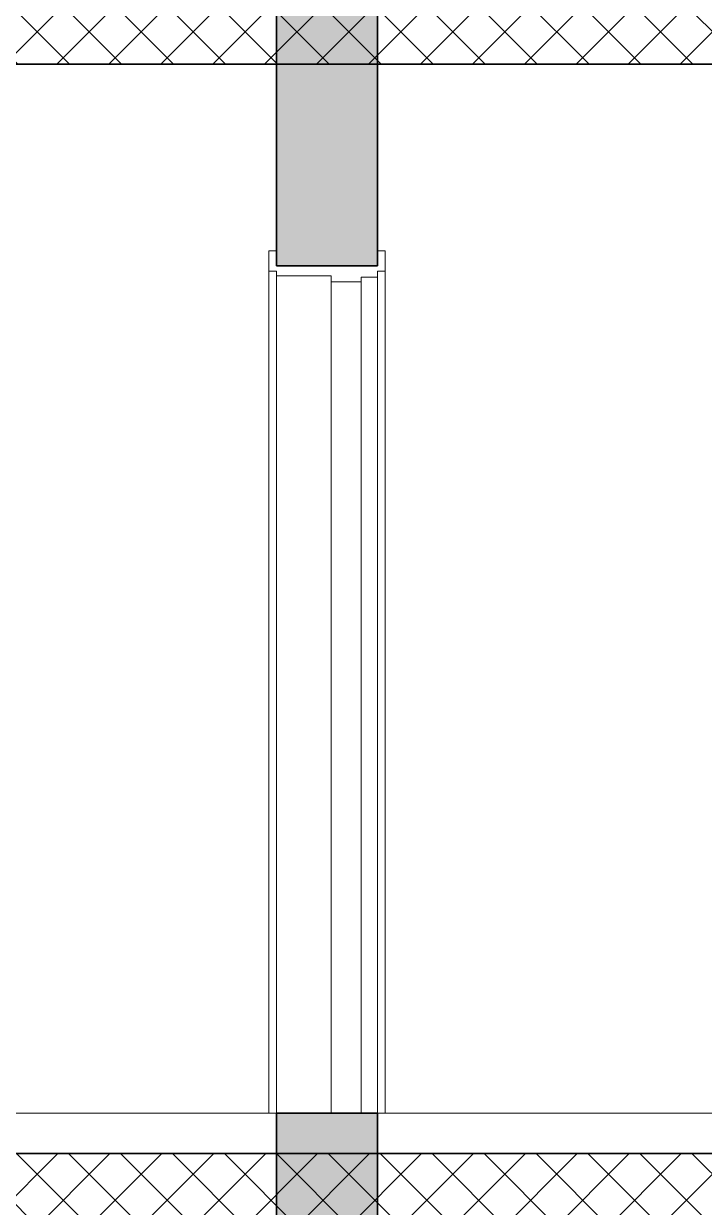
# Model space of a CAD drawing. Header units: millimetres. Extents: x -15634 to 67596, y -3027 to 55843.
# Drawn here: x 36258 to 37944, y 46762 to 49696 of the extents above; entities that cross this region are included whole.
import ezdxf

# ---------------------------------------------------------------- set-up
doc = ezdxf.new("R2010")
doc.units = ezdxf.units.MM
doc.header["$MEASUREMENT"] = 0
doc.set_wipeout_variables(frame=1)
doc.linetypes.add('Wipeout_Contour', pattern=[1000, 0, -1000])
doc.layers.add('aaaa oxhakat', color=7, linetype='Continuous')
doc.layers.add('Structural - Bearing', color=7, linetype='Continuous')
for name, color, linetype, lineweight in [('Structural - Bearing_Pen_No__1', 7, 'Continuous', 13), ('Structural - Bearing_Pen_No__101', 252, 'Continuous', 13), ('Structural - Bearing_Pen_No__7', 7, 'Continuous', 35)]:
    doc.layers.add(name, color=color, linetype=linetype, lineweight=lineweight)
doc.layers.add('Structural - Bearing_Pen_No__61', color=7, linetype='Continuous', lineweight=20, true_color=0x6a6a6a)
doc.layers.add('Structural - Bearing_Pen_No__82', color=7, linetype='Continuous', lineweight=20, true_color=0xaaaaaa)
pattern_1 = [(45, (0, 0), (-64.34671, 64.34671), []), (135, (0, 0), (64.34671, 64.34671), [])]

msp = doc.modelspace()

# ---------------------------------------------------------------- wipeouts: each hides what was drawn before it
at = {"color": 254, "linetype": 'Wipeout_Contour', "lineweight": 0, "ltscale": 242910.006296}
msp.add_wipeout([(37153.4, 49082.6), (37134.4, 49082.6), (37134.4, 46995.6), (37153.4, 46995.6)], dxfattribs=at).dxf.layer = 'Structural - Bearing'
at = {"color": 254, "linetype": 'Wipeout_Contour', "lineweight": 0, "ltscale": 242421.853605}
msp.add_wipeout([(37019.4, 49070.6), (36884.4, 49070.6), (36884.4, 46995.6), (37019.4, 46995.6)], dxfattribs=at).dxf.layer = 'Structural - Bearing'

# ---------------------------------------------------------------- next in the draw order: wipeouts: each hides what was drawn before it
at = {"color": 254, "linetype": 'Wipeout_Contour', "lineweight": 0, "ltscale": 549094.695055}
msp.add_wipeout([(37134.4, 49595.6), (37134.4, 49132.6), (37153.4, 49132.6), (37153.4, 49082.6), (37153.4, 46995.6), (37134.4, 46995.6), (37134.4, 46895.6), (37944.4, 46895.6), (37944.4, 49595.6)], dxfattribs=at).dxf.layer = 'Structural - Bearing'
at = {"color": 254, "linetype": 'Wipeout_Contour', "lineweight": 0, "ltscale": 242253.24632}
msp.add_wipeout([(36865.4, 49082.6), (36865.4, 46995.6), (36884.4, 46995.6), (36884.4, 49082.6)], dxfattribs=at).dxf.layer = 'Structural - Bearing'
at = {"color": 254, "linetype": 'Wipeout_Contour', "lineweight": 0, "ltscale": 242654.204195}
msp.add_wipeout([(37094.4, 49055.6), (37019.4, 49055.6), (37019.4, 46995.6), (37094.4, 46995.6)], dxfattribs=at).dxf.layer = 'Structural - Bearing'

# ---------------------------------------------------------------- next in the draw order: linework, layer by layer
at = {"layer": 'Structural - Bearing_Pen_No__1', "color": 7, "linetype": 'Continuous', "lineweight": 13}
for p, q in [((37134.4, 49095.6), (37134.4, 49795.6)), ((37134.4, 49132.6), (37153.4, 49132.6)), ((37134.4, 49095.6), (37134.4, 49132.6)), ((37153.4, 49082.6), (37153.4, 49132.6)), ((37019.4, 49095.6), (37134.4, 49095.6)), ((37134.4, 49082.6), (37153.4, 49082.6)), ((37134.4, 49067.6), (37134.4, 49082.6)), ((37019.4, 49055.6), (37019.4, 49070.6)), ((37019.4, 49055.6), (37094.4, 49055.6)), ((37094.4, 49067.6), (37134.4, 49067.6)), ((37094.4, 46995.6), (37094.4, 49067.6)), ((37094.4, 49055.6), (37094.4, 49067.6)), ((37094.4, 49067.6), (37134.4, 49067.6)), ((37134.4, 46995.6), (37134.4, 49067.6)), ((37094.4, 46995.6), (37134.4, 46995.6)), ((37134.4, 46895.6), (37134.4, 46995.6)), ((37134.4, 46195.6), (37134.4, 46895.6)), ((37134.4, 46895.6), (39594.4, 46895.6))]:
    msp.add_line(p, q, dxfattribs=at)
at = {"layer": 'Structural - Bearing_Pen_No__61', "color": 251, "linetype": 'Continuous', "lineweight": 20, "true_color": 0x6a6a6a}
msp.add_lwpolyline([(37134.4, 46995.6), (39594.4, 46995.6)], dxfattribs=at)
at = {"layer": 'Structural - Bearing_Pen_No__82', "color": 253, "linetype": 'Continuous', "lineweight": 20, "true_color": 0xaaaaaa}
for p, q in [((37153.4, 49082.6), (37153.4, 46995.6)), ((37019.4, 49055.6), (37019.4, 46995.6)), ((37153.4, 46995.6), (37134.4, 46995.6))]:
    msp.add_line(p, q, dxfattribs=at)

# ---------------------------------------------------------------- next in the draw order: wipeouts: each hides what was drawn before it
at = {"color": 254, "linetype": 'Wipeout_Contour', "lineweight": 0, "ltscale": 546173.712544}
msp.add_wipeout([(36884.4, 49595.6), (36484.4, 49595.6), (36484.4, 46895.6), (36884.4, 46895.6), (36884.4, 46995.6), (36865.4, 46995.6), (36865.4, 49082.6), (36865.4, 49132.6), (36884.4, 49132.6)], dxfattribs=at).dxf.layer = 'aaaa oxhakat'

# ---------------------------------------------------------------- next in the draw order: hatches: boundary and pattern name
at = {"layer": 'Structural - Bearing_Pen_No__1', "linetype": 'Continuous', "lineweight": 13}
h = msp.add_hatch(dxfattribs=at)
h.set_pattern_fill('CONCRETE_BLOCK', style=0, pattern_type=2)
h.set_pattern_definition(pattern_1)
h.paths.add_polyline_path([(44144.4, 49595.6), (44144.4, 49795.6), (-655.6, 49795.6), (-655.6, 49595.6)])
h = msp.add_hatch(dxfattribs=at)
h.set_pattern_fill('CONCRETE_BLOCK', style=0, pattern_type=2)
h.set_pattern_definition(pattern_1)
h.paths.add_polyline_path([(-655.6, 46695.6), (44144.4, 46695.6), (44144.4, 46895.6), (-655.6, 46895.6)])
at = {"layer": 'Structural - Bearing_Pen_No__101', "linetype": 'Continuous', "lineweight": 13}
for points in [[(36884.4, 49795.6), (36884.4, 49095.6), (37134.4, 49095.6), (37134.4, 49795.6)], [(36884.4, 46895.6), (37134.4, 46895.6), (37134.4, 46995.6), (36884.4, 46995.6)], [(36884.4, 46895.6), (36884.4, 46195.6), (37134.4, 46195.6), (37134.4, 46895.6)]]:
    msp.add_hatch(color=252, dxfattribs=at).paths.add_polyline_path(points)

# ---------------------------------------------------------------- next in the draw order: linework, layer by layer
at = {"layer": 'Structural - Bearing_Pen_No__1', "color": 7, "linetype": 'Continuous', "lineweight": 13}
for p, q in [((36884.4, 49095.6), (36884.4, 49795.6)), ((-655.6, 49595.6), (44144.4, 49595.6)), ((36865.4, 49132.6), (36884.4, 49132.6)), ((36865.4, 49082.6), (36865.4, 49132.6)), ((36884.4, 49095.6), (36884.4, 49132.6)), ((36865.4, 49082.6), (36884.4, 49082.6)), ((36884.4, 49095.6), (37019.4, 49095.6)), ((36884.4, 49095.6), (37134.4, 49095.6)), ((36884.4, 49070.6), (36884.4, 49082.6)), ((36884.4, 49070.6), (37019.4, 49070.6)), ((36884.4, 46995.6), (37134.4, 46995.6)), ((36884.4, 46895.6), (36884.4, 46995.6)), ((6604.4, 46895.6), (36884.4, 46895.6)), ((36884.4, 46195.6), (36884.4, 46895.6))]:
    msp.add_line(p, q, dxfattribs=at)
at = {"layer": 'Structural - Bearing_Pen_No__61', "color": 251, "linetype": 'Continuous', "lineweight": 20, "true_color": 0x6a6a6a}
msp.add_lwpolyline([(6604.4, 46995.6), (36884.4, 46995.6)], dxfattribs=at)
at = {"layer": 'Structural - Bearing_Pen_No__7', "color": 7, "linetype": 'Continuous', "lineweight": 35, "flags": 128}
for points in [[(44144.4, 49595.6), (44144.4, 49795.6), (-655.6, 49795.6), (-655.6, 49595.6)], [(36884.4, 49795.6), (36884.4, 49095.6), (37134.4, 49095.6), (37134.4, 49795.6)], [(36884.4, 46895.6), (37134.4, 46895.6), (37134.4, 46995.6), (36884.4, 46995.6)], [(-655.6, 46695.6), (44144.4, 46695.6), (44144.4, 46895.6), (-655.6, 46895.6)], [(36884.4, 46895.6), (36884.4, 46195.6), (37134.4, 46195.6), (37134.4, 46895.6)]]:
    msp.add_lwpolyline(points, close=True, dxfattribs=at)
at = {"layer": 'Structural - Bearing_Pen_No__82', "color": 253, "linetype": 'Continuous', "lineweight": 20, "true_color": 0xaaaaaa}
for p, q in [((36865.4, 49082.6), (36865.4, 46995.6)), ((36884.4, 49070.6), (36884.4, 46995.6)), ((36865.4, 46995.6), (36884.4, 46995.6))]:
    msp.add_line(p, q, dxfattribs=at)

doc.saveas('drawing.dxf')
